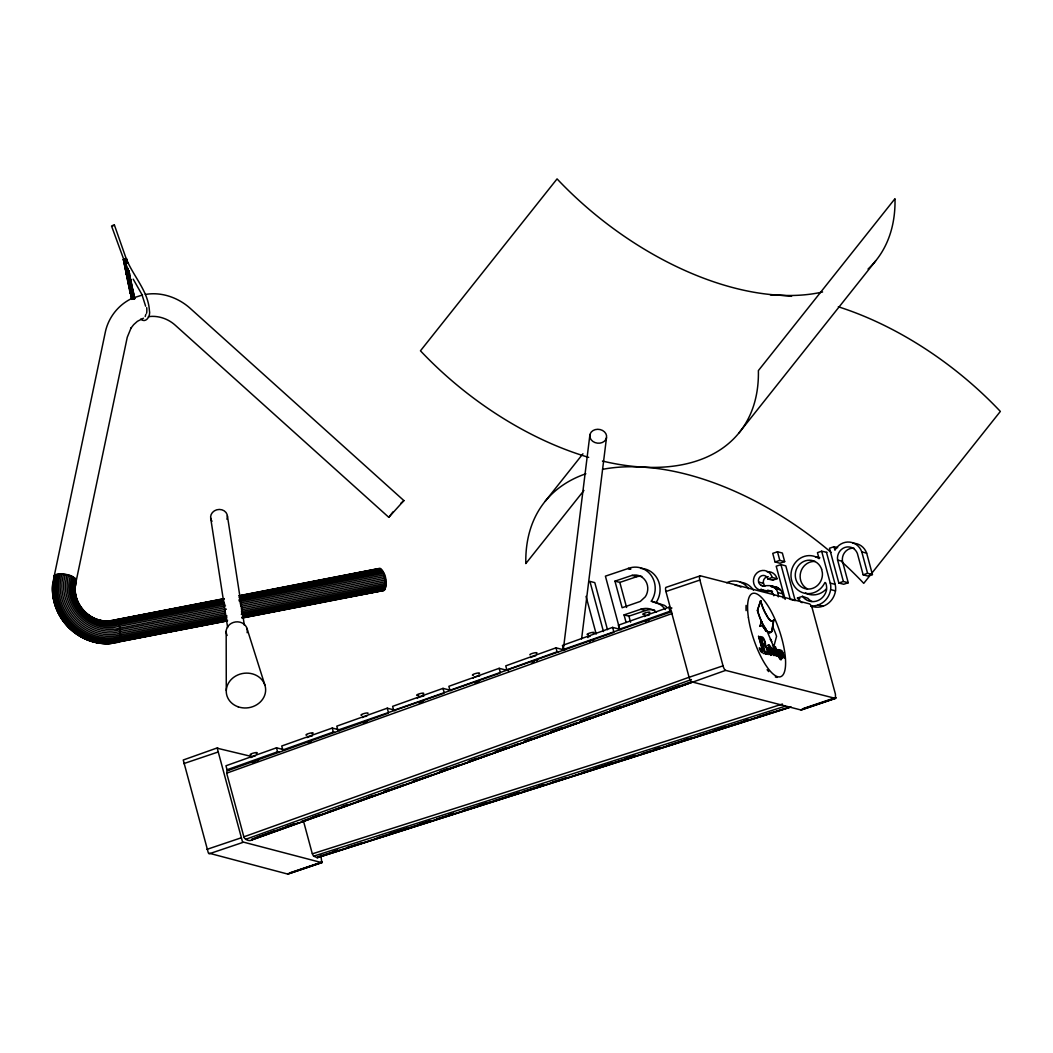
<?xml version="1.0" encoding="UTF-8"?>
<svg xmlns="http://www.w3.org/2000/svg" width="1053" height="1053" viewBox="0 0 1053 1053"><rect width="100%" height="100%" fill="white"/><g stroke="black" fill="none" stroke-linecap="round" stroke-linejoin="round"><path stroke-width="1.5" d="M250.653 756.251L217.234 748.235L242.506 841.874L321.81 862.657L320.823 854.983M723.029 665.825A4.436 1.369 71.4 0 0 725.425 670.327L835.49 698.415L835.424 694.177L812.455 609.068A4.949 1.527 71.4 0 0 809.454 603.869L700.324 575.794L666.365 587.245A4.91 1.514 71.4 0 0 665.944 591.51M241.927 618.085L383.911 590.457C388.215 584.836 386.003 569.976 378.698 568.699L241.427 595.471M779.246 656.545L780.734 656.361A4.001 1.237 71.4 0 1 778.759 655.743A4.001 1.237 71.4 0 1 777.325 650.438A4.001 1.237 71.4 0 1 779.246 650.833L779.457 651.202M388.425 713.131L226.974 770.928L226.685 773.165L243.862 836.832C244.283 840.07 251.878 842.361 252.312 838.833M563.197 650.596L589.904 434.784M581.598 638.921L606.502 437.719A8.424 6.937 7.1 0 0 595.248 429.624A8.424 6.937 7.1 0 0 592.865 441.418A8.424 6.937 7.1 0 0 606.502 437.719M773.652 619.914L771.823 631.339L773.85 619.98A14.321 4.409 71.4 0 1 766.373 614.662A18.164 5.607 71.4 0 1 760.753 600.723L760.529 600.789A18.164 5.607 71.4 0 0 761.727 604.87M288.259 873.385L287.864 874.108L208.349 853.009L183.248 760.003L217.668 747.762M75.118 592.049A30.3 27.839 48.6 0 1 75.118 586.758C81.423 574.662 61.219 571.845 54.256 575.938L52.65 584.428A52.295 48.03 48.6 0 0 110.236 643.567L227.474 620.901M54.638 575.438L52.808 584.968A51.61 47.398 48.6 0 0 109.644 643.344L227.04 620.822M55.296 575.004L53.821 582.98A52.703 48.412 48.6 0 0 111.855 642.593L227.527 620.23M56.204 574.662L54.73 582.599A52.295 48.03 48.6 0 0 112.302 641.738L226.329 619.704M57.323 574.411L55.862 582.283A51.61 47.398 48.6 0 0 112.697 640.658L226.645 618.624M58.639 574.24L57.191 582.046A50.676 46.543 48.6 0 0 113 639.368L226.869 617.348M60.126 574.188L58.692 581.888A49.517 45.49 48.6 0 0 113.224 637.907L226.974 615.913M61.732 574.227L60.324 581.822A48.175 44.239 48.6 0 0 113.369 636.302L225.381 614.636M63.417 574.372L62.035 581.835A46.648 42.844 48.6 0 0 113.408 634.604L225.276 612.964M65.154 574.609L63.799 581.927A45.003 41.343 48.6 0 0 113.369 632.84L225.066 611.227M66.905 574.938L65.562 582.112A43.278 39.751 48.6 0 0 113.224 631.063L226.369 609.174M131.033 298.841C117.91 305.344 108.209 317.98 105.274 332.34L54.164 576.267A11.293 3.685 11.8 0 1 68.603 575.346L70.209 575.873L68.945 582.717A39.724 36.486 48.6 0 0 112.697 627.654L225.487 605.817M71.709 576.386L70.459 583.112A38 34.907 48.6 0 0 112.316 626.087L224.934 604.29M70.209 575.873L73.026 577.083L71.828 583.559A36.355 33.393 48.6 0 0 111.868 624.692L224.315 602.908M73.026 577.083L74.171 577.742L72.999 584.06A34.841 31.998 48.6 0 0 111.368 623.468L223.67 601.724M75.118 578.242L73.934 584.586A33.485 30.761 48.6 0 0 110.815 622.468L222.986 600.736M75.803 578.887L74.645 585.139A32.327 29.695 48.6 0 0 110.249 621.704L223.907 599.683M76.224 579.519L74.724 587.245A30.168 27.707 48.6 0 0 74.724 592.51M773.468 647.937L776.561 636.288A22.718 7.002 71.4 0 0 772.665 626.838L772.784 626.588M54.256 575.938L54.282 577.083M145.867 314.32L145.169 316.571M759.634 626.403L761.516 621.796M760.542 600.75L757.383 610.529L760.753 600.723M689.083 677.29L723.029 665.825L699.89 580.058L665.93 591.51L689.083 677.29A4.436 1.369 71.4 0 0 691.479 681.791L801.162 710.038L801.794 709.367M125.57 264.421L111.552 226.053L112.539 225.474L114.422 225.079L127.861 263.434M124.991 264.408L125.781 263.908M145.367 294.458C161.201 291.668 177.825 297.433 189.764 307.95L403.904 500.609L388.781 517.313L392.993 511.916M384.911 581.861L384.911 580.769M772.046 631.26L769.348 632.59M125.044 268.449L123.688 259.354M123.306 259.67L126.571 258.959L127.347 263.053M770.664 632.524L771.902 631.51M666.496 606.883A22.561 21.047 -75.6 0 0 664.272 605.317L651.373 601.131A21.981 20.507 -75.6 0 0 651.912 576.517A21.981 20.507 -75.6 0 0 630.589 567.699L605.409 576.149L619.809 629.523M656.137 602.513L656.243 602.382A21.981 20.507 -75.6 0 0 658.046 580.124A21.981 20.507 -75.6 0 0 640.606 568.383M76.25 580.677L75.197 581.598M545.217 501.267L582.941 453.79M583.928 490.448L525.816 563.579A241.716 139.022 38.5 0 1 585.85 473.771M738.995 432.901L875.596 260.986M113.369 620.941L114.422 620.02L224.223 598.604M114.395 225.131L112.75 225.908M400.864 503.295L403.904 500.609M126.452 259.13C133.362 276.36 148.315 291.207 149.408 310.622C150.79 315.571 146.13 323.863 140.707 319.138M75.158 581.835L76.211 580.914L127.255 337.263L131.046 328.036L130.638 328.575L133.692 324.627L137.403 321.31L143.458 318.19M52.768 583.902A52.703 48.412 48.6 0 0 110.815 643.515L118.844 642.146L120.845 638.026L119.515 626.482L117.041 621.402L114.422 620.02M254.102 761.859L255.339 761.398M131.625 298.499L142.51 294.972M618.98 629.036L612.609 627.391L562.447 645.436L563.526 649.425L565.092 649.819M563.526 649.425L670.011 612.214M563.829 649.846L555.997 647.832L505.756 665.851L506.822 669.84L508.23 670.195M449.381 690.005L443.01 688.372L392.624 706.352L393.704 710.341L395.178 710.709M508.652 670.748L499.188 668.313L448.868 686.306L449.947 690.294L451.237 690.623M506.822 669.84L557.063 651.82L558.498 652.189M393.704 710.341L499.978 673.157M449.947 690.294L613.833 632.353M443.918 693.243L337.868 730.137L336.789 726.149L387.254 708.182L393.585 709.814M226.685 773.165L672.327 613.438M243.862 836.832L689.504 677.118M245.783 839.267L691.439 679.554M256.958 837.174L273.977 831.067M286.35 826.631L294.09 823.854M312.662 817.207L320.402 814.43M342.067 806.664L346.7 805.005M368.366 797.239L373.012 795.581M383.845 791.698L388.478 790.026M413.237 781.155L417.883 779.496M439.549 771.731L447.288 768.953M468.954 761.187L476.68 758.423M495.252 751.763L506.085 747.88M524.657 741.233L532.397 738.456M550.956 731.796L561.789 727.926M580.361 721.266L591.194 717.383M609.766 710.722L620.599 706.853M636.065 701.298L649.991 696.309M665.47 690.768L679.396 685.766M252.312 839.083L294.09 824.117M301.829 821.34L320.402 814.693M328.141 811.916L346.713 805.255M357.533 801.372L374.565 795.278M383.845 791.948L403.957 784.735M413.25 781.418L430.269 775.311M439.549 771.981L459.661 764.781M468.954 761.451L489.066 754.238M495.252 752.026L518.471 743.708M524.657 741.483L547.863 733.164M550.969 732.059L577.268 722.634M580.361 721.516L606.673 712.091M609.766 710.986L691.782 681.594M252.299 839.32L269.318 833.226M272.411 832.107L298.723 822.683M301.816 821.577L725.556 670.392M252.18 839.702L693.19 681.66M251.522 840.07L693.085 681.804M671.919 608.055L668.866 607.265L618.361 625.219L619.44 629.207L621.27 629.681M284.31 749.828L276.491 747.814L225.961 765.768L227.04 769.756L229.027 770.256M338.526 729.663L332.261 728.044L281.73 745.998L282.809 749.973L284.442 750.407M619.44 629.207L669.932 611.253L671.538 611.675M227.04 769.756L277.558 751.803L279.295 752.25M282.809 749.973L333.34 732.032L334.709 732.388M310.543 741.878L311.214 741.654M632.037 575.386A14.058 13.11 -75.6 0 1 645.673 581.019A14.058 13.11 -75.6 0 1 645.331 596.761L640.316 601.421L622.139 607.752L614.952 581.151L632.037 575.386L636.907 576.636A14.058 13.11 -75.6 0 1 641.843 576.412M614.952 581.151L619.822 582.401L636.789 576.675M777.483 551.772L772.744 553.365L775.061 561.973L779.944 563.237L784.682 561.631L782.353 553.022L777.483 551.772L779.812 560.38L784.682 561.631M775.061 561.973L779.812 560.38M626.101 622.455L624.06 614.899L640.711 609.279A18.967 17.69 -75.6 0 1 656.506 612.135M183.775 763.596L217.721 752.145M780.944 564.605L790.329 599.381L795.199 600.631L785.814 565.856L780.944 564.605L776.206 566.211L785.169 599.394M837.648 547.665L833.989 546.718L829.474 548.244L838.846 583.007L843.716 584.27L848.244 582.743L842.466 561.328A11.03 10.293 -75.6 0 1 854.022 548.205M624.06 614.899L628.931 616.15L645.581 610.529A18.967 17.69 -75.6 0 1 654.545 610.069M826.934 552.338L821.656 551.219L817.457 552.641L819.076 558.669L817.075 557.445A19.099 17.809 -75.6 0 0 793.133 566.106A19.099 17.809 -75.6 0 0 799.977 591.444A19.099 17.809 -75.6 0 0 824.196 583.849C825.802 578.966 827.382 588.285 826.329 590.838A14.505 13.531 -75.6 0 1 816.18 601.197A14.505 13.531 -75.6 0 1 803.044 597.038L802.518 596.34L797.45 598.051A20.283 18.915 -75.6 0 0 802.07 602.724M767.821 578.953L772.191 577.478L777.061 578.729L772.691 580.203L767.821 578.953A5.107 4.765 -75.6 0 0 761.898 575.662A5.107 4.765 -75.6 0 0 758.608 582.059A5.449 5.081 -75.6 0 0 761.319 585.376L761.609 585.507A6.16 5.739 -75.6 0 0 763.78 585.889A39.119 36.486 -75.6 0 1 770.664 585.731L775.64 588.627A11.938 11.135 -75.6 0 1 777.785 592.563A11.372 10.609 -75.6 0 1 778.312 596.867M838.846 583.007L843.374 581.48L848.244 582.743M843.374 581.48L837.596 560.064A11.03 10.293 -75.6 0 1 844.967 547.415A11.03 10.293 -75.6 0 1 857.366 553.404L863.144 574.806L867.567 573.319L872.437 574.569L866.658 553.154A15.979 14.9 -75.6 0 0 852.956 543.269M764.083 626.785L761.451 621.665A25.009 7.713 71.4 0 1 757.449 610.793L757.594 610.45M872.437 574.569L868.014 576.07L863.144 574.806M766.373 614.662L766.163 614.728A14.321 4.409 71.4 0 0 773.639 620.059L773.85 619.98M760.885 622.007L761.727 621.718M761.648 622.086L765.979 629.418L764.504 627.075M765.018 629.576L765.649 629.365A16.229 5.002 71.4 0 1 767.769 632.814L774.1 647.727M765.979 629.799L766.834 630.602M766.189 631.155L767.676 631.458L766.834 630.958M768.124 632.024L769.269 632.432L767.795 631.8M769.638 632.642L770.177 632.656M770.928 639.368L770.296 639.579L771.81 641.474M767.426 645.344C771.612 642.764 773.257 656.19 770.48 655.361M760.371 649.082L761.898 648.569L758.529 636.078L762.49 648.714A4.594 1.422 71.4 0 1 762.03 652.57A4.594 1.422 71.4 0 1 759.279 647.885L759.858 648.043A2.909 0.895 71.4 0 0 761.622 651.057A2.909 0.895 71.4 0 0 761.898 648.569M773.113 644.884L772.481 645.094L773.889 647.082M768.558 650.096L770.072 649.583L770.625 653.821L768.795 651.557L768.453 648.082L770.072 649.583M768.703 650.425L770.23 649.912M774.008 648.661C777.627 649.425 774.087 643.896 775.534 648.148M768.848 650.78L770.375 650.267M768.98 651.149L770.493 650.636M763.293 653.505L767.282 653.571A4.791 1.474 71.4 0 0 767.65 650.109A4.791 1.474 71.4 0 0 765.439 645.107A4.607 1.422 71.4 0 0 764.662 640.527A4.607 1.422 71.4 0 0 762.425 637.078L760.384 636.552L764.82 652.992M769.098 651.517L770.612 651.004M772.744 650.938L774.258 650.412A2.132 0.658 71.4 0 1 774.468 648.582A2.132 0.658 71.4 0 1 775.758 650.807L774.692 649.596L775.008 651.373M765.623 654.11L767.15 653.584M776.377 653.071L774.811 653.479L776.43 653.176A2.501 0.777 71.4 0 1 776.745 654.097A2.382 0.737 71.4 0 1 776.561 656.243A2.382 0.737 71.4 0 1 775.087 653.663L776.403 655.335L776.074 653.268A3.014 0.935 71.4 0 0 775.745 652.794M781.3 653.966L782.827 653.452L784.393 658.033L783.182 653.544A3.343 1.027 71.4 0 0 781.774 650.715A3.343 1.027 71.4 0 0 780.694 650.793C778.009 645.7 785.472 668.01 781.221 653.044A2.317 0.711 71.4 0 1 781.497 651.294A2.317 0.711 71.4 0 1 782.827 653.452M206.914 849.376L240.861 837.925M779.483 657.441L780.971 656.809L780.76 656.032M779.549 657.677L781.01 656.927L781.155 657.849A3.041 0.935 71.4 0 1 780.549 658.928A3.041 0.935 71.4 0 1 779.207 657.046L778.733 656.769A4.251 1.316 71.4 0 0 780.852 659.797A3.936 1.211 71.4 0 0 781.51 657.98A3.238 1 71.4 0 0 781.273 656.73L779.128 649.964L779.47 651.228M779.575 657.849L781.076 657.204M209.047 853.838L243.006 842.374M289.799 872.871L322.205 861.933M289.746 873.174L322.152 862.236M288.114 873.924L322.06 862.46M287.864 874.108L321.955 862.604M803.413 708.485L835.819 697.547M803.347 708.853L835.74 697.915M801.688 709.669L835.634 698.205M801.162 710.038L835.49 698.415M769.796 654.124L771.309 653.61L771.625 654.742M790.829 706.958L317.322 857.734L313.544 856.089L312.333 853.838L782.458 704.036M313.649 856.155L785.433 706.142M333.143 851.653L337.842 850.153M389.571 833.713L406.813 828.224M419.344 824.236L430.322 820.748M449.131 814.772L453.83 813.271M478.904 805.308L486.749 802.807M508.691 795.831L519.655 792.343M538.465 786.367L543.177 784.867M594.892 768.427L612.135 762.938M624.679 758.95L635.643 755.462M654.453 749.486L659.152 747.985M684.239 740.022L688.938 738.522M714.013 730.545L724.99 727.057M743.8 721.081L748.499 719.581M317.506 856.879L337.881 850.403M347.279 847.415L361.39 842.926M377.066 837.938L430.348 820.998M436.626 819.01L453.856 813.521M463.267 810.534L489.908 802.057M493.041 801.07L519.695 792.593M522.828 791.593L543.203 785.117M552.601 782.129L566.711 777.64M582.388 772.652L635.683 755.712M641.948 753.724L659.191 748.235M668.589 745.248L692.097 737.771M698.376 735.784L725.017 727.307M728.149 726.307L748.525 719.831M757.936 716.843L772.033 712.355M317.506 857.3L789.289 707.09M317.137 857.721L790.79 707.076M477.654 681.791L478.733 681.515M366.181 721.779L366.905 721.581M422.214 701.838L422.937 701.667M238.768 595.774L379.87 568.317M113.856 620.349L223.67 598.933M223.223 599.21L107.946 621.362A30.168 27.707 48.6 0 1 102.72 621.27M239.281 596.077L380.528 568.528M124.675 618.743L127.9 618.111M135.982 616.531L144.05 614.965M156.976 612.438L160.201 611.806M168.269 610.24L176.351 608.66M184.42 607.081L192.502 605.514M205.414 602.987L208.652 602.369M216.721 600.789L219.945 600.157M265.172 591.338L268.397 590.707M281.309 588.193L284.547 587.561M297.459 585.047L300.697 584.415M313.61 581.888L316.848 581.269M329.76 578.742L332.985 578.11M341.067 576.544L349.135 574.964M362.061 572.45L365.286 571.818M239.966 596.564L381.212 569.015M239.044 597.617L381.91 569.752M239.715 598.591L382.594 570.726M238.768 600.092L383.266 571.924M239.386 601.474L383.884 573.293M239.939 603L384.45 574.82M224.355 607.778L119.989 628.128A41.501 38.119 48.6 0 1 79.686 616.216A41.501 38.119 48.6 0 1 68.603 575.346M240.413 604.646L384.937 576.465M240.821 606.357L385.345 578.176M241.124 608.094L385.661 579.913M241.334 609.832L385.885 581.638M241.44 611.503L385.99 583.323M241.44 613.083L386.003 584.902M241.321 614.531L385.898 586.337M242.716 615.492L385.688 587.613M242.401 616.571L385.372 588.693M241.993 617.413L384.964 589.535M160.951 633.524L117.581 641.988L118.844 642.146M164.163 632.906L204.335 625.074M207.546 624.442L226.816 620.678M244.493 617.242L339.263 598.749M342.475 598.13L383.911 590.457M243.111 617.69L384.477 590.128M148.328 316.848L150.263 316.453C159.595 315.742 168.756 319.296 175.272 325.232L388.781 517.313M115.027 619.967L108.498 621.033A30.3 27.839 48.6 0 1 103.247 620.941M772.191 577.478A10.188 9.503 -75.6 0 0 760.398 570.91A10.188 9.503 -75.6 0 0 753.816 583.678A9.503 8.858 -75.6 0 0 760.7 590.141L761.161 590.206A10.148 9.464 -75.6 0 0 762.846 590.246L772.494 591.431M762.543 590.233A9.503 8.858 -75.6 0 0 765.57 591.391A10.517 9.806 -75.6 0 0 767.716 591.496L772.31 591.417M125.794 258.867L126.571 259.012M765.57 654.097L765.768 654.084A4.791 1.474 71.4 0 0 765.939 654.018M651.267 601.263L659.389 604.067A22.561 21.047 -75.6 0 1 665.378 609.608M775.442 586.969L777.377 587.6A8.319 7.753 -75.6 0 1 777.851 587.85L780.51 589.877A11.938 11.135 -75.6 0 1 782.655 593.813A11.372 10.609 -75.6 0 1 783.182 598.13M769.848 632.577L769.059 632.498M123.701 260.367L123.609 260.341A1.619 0.711 -26.7 0 1 124.07 259.104A1.619 0.711 -26.7 0 1 126.084 258.538A1.619 0.711 -26.7 0 1 125.755 259.736M833.989 546.718L834.937 550.206L835.713 548.903A15.979 14.9 -75.6 0 1 849.863 542.111A15.979 14.9 -75.6 0 1 861.788 551.904L866.658 553.154M837.596 560.064L842.466 561.328M821.656 551.219L830.251 583.099L835.121 584.349A15.44 14.4 -75.6 0 1 835.503 590.865A18.757 17.493 -75.6 0 1 822.959 606.238A20.283 18.915 -75.6 0 1 811.06 606.133M810.705 605.883A20.283 18.915 -75.6 0 0 818.089 604.975A18.757 17.493 -75.6 0 0 830.633 589.601L835.503 590.865M758.608 582.059L763.478 583.323A5.449 5.081 -75.6 0 0 765.123 585.942M770.664 585.731L777.088 587.456M772.31 586.245L777.377 587.6M773.455 586.89L778.338 588.14M773.929 587.192L778.799 588.443M774.376 587.521L779.246 588.772M774.811 587.877L779.681 589.127M775.232 588.245L780.102 589.496M775.64 588.627L780.51 589.877M761.319 585.376L763.991 586.113M802.518 596.34L807.914 598.301A14.505 13.531 -75.6 0 0 811.916 601.5M777.785 592.563L782.655 593.813M797.45 598.051L799.885 598.683M762.846 590.246L767.716 591.496M760.7 590.141L766.044 591.457M818.089 604.975L822.959 606.238M628.365 568.409L630.8 569.028M628.036 568.515L630.484 569.146M640.711 609.279L645.581 610.529M337.868 730.137L339.685 730.598M768.335 631.945L767.466 631.537M74.171 577.742L76.329 580.348M775.1 652.202L774.258 650.412M133.218 279.163L141.905 294.471L145.63 306.199M761.859 622.007L761.661 621.586A25.009 7.713 71.4 0 1 757.66 610.714M766.281 647.7L766.308 647.74A3.975 1.224 71.4 0 0 764.675 645.7L763.32 645.357L765.031 651.689L766.387 652.044A4.12 1.277 71.4 0 0 766.887 651.86A3.988 1.224 71.4 0 0 767.084 651.32L767.084 651.254A3.356 1.04 71.4 0 0 766.308 647.753M246.955 628.338L264.922 685.2M861.788 551.904L867.567 573.319M826.526 552.483L835.121 584.349M668.866 607.265L669.932 611.253M619.822 582.401L626.588 607.449M628.931 616.15L630.563 622.191M612.609 627.391L613.688 631.379M607.489 629.694L594.787 582.638L589.917 581.374L603.461 631.576M586.034 596.38L596.195 634.038M555.997 647.832L557.063 651.82M499.188 668.313L500.254 672.288M443.01 688.372L444.09 692.347M387.254 708.182L388.32 712.17M332.261 728.044L333.34 732.032M303.448 820.932L312.241 853.535M276.491 747.814L277.558 751.803M768.953 644.831L770.006 648.766A4.001 1.237 71.4 0 0 767.887 647.898A4.001 1.237 71.4 0 0 769.374 653.439A4.001 1.237 71.4 0 0 771.309 653.61M134.81 298.657L132.77 289.272M134.047 295.617L134.613 298.762M134.455 298.828L133.099 292.339M134.271 298.894L132.244 289.259M133.376 295.88L134.007 299.052M133.836 299.026L132.467 292.866M133.599 299.091L126.505 265.474M133.336 299.157L126.228 265.422M133.086 299.21L124.82 259.657M132.836 299.263L124.557 259.696M131.48 295.919L132.178 299.026M131.309 295.985L132.151 299.368M131.151 296.051L131.822 299.381L130.954 296.156M133.257 292.339L133.928 295.682M133.323 295.972L132.046 289.285M131.901 296.222L124.978 263.066M131.678 296.262L124.083 259.762M131.467 296.275L129.453 286.627M130.467 292.945L131.283 296.288M130.348 293.01L131.02 296.288M132.573 289.246L133.362 292.537M132.428 289.246L133.086 292.655M132.639 292.892L128.558 274.399M129.795 289.851L130.611 293.208M129.677 289.917L130.454 293.208M129.558 290.023L130.23 293.155M132.033 286.166L132.691 289.457M131.757 286.153L132.573 289.509M132.244 289.641L131.098 283.06M131.362 286.64L132.033 289.72L130.717 283.56M129.282 286.692L129.94 290.115M129.124 286.758L129.782 290.115M129.598 290.088L128.269 283.784M131.375 283.086L132.099 286.311M131.256 283.073L131.901 286.429M131.572 286.561L128.992 273.806M129.453 287.021L127.163 277.479M128.466 283.665L129.124 287.035M130.796 280.019L131.454 283.231M130.717 279.993L131.256 283.349M130.454 280.348L131.098 283.415M129.427 277.413L130.651 283.665M128.795 283.941L123.53 259.42M127.703 280.624L128.348 283.928M130.072 276.913L130.717 280.216L129.967 276.9M130.006 280.585L127.545 268.186M127.321 277.413L127.966 280.861M126.979 277.597L127.61 280.822M129.44 273.833L130.151 277.071M129.322 273.806L129.967 277.202M129.624 277.334L127.755 268.12M127.321 277.781L125.794 271.358M126.413 274.451L127.058 277.768M128.94 270.818L129.558 273.938M128.9 270.924L129.44 274.056M128.703 271.055L129.177 274.188M128.729 274.438L127.321 268.265M126.057 271.226L126.689 274.701M125.676 271.477L126.294 274.609M126.965 260.986L127.202 262.21M125.281 268.212L125.912 271.621L125.083 268.344M126.334 258.867L127.11 262.46M126.176 258.854L127.084 262.947M125.57 259.486L125.728 260.249M125.07 259.604L125.939 263.948M124.32 259.736L124.754 261.947M125.623 268.554L124.267 261.749M123.425 259.499L125.294 268.541M227.382 515.733L244.362 625.232M210.666 518.037L227.645 627.535M226.171 631.195L226.277 690.518M765.992 630.892A24.996 7.713 71.4 0 1 764.926 629.391M764.715 629.062A24.996 7.713 71.4 0 1 763.873 627.72M763.241 626.64A24.996 7.713 71.4 0 1 762.833 625.89M760.266 626.193A12.36 3.804 71.4 0 1 765.649 629.365M761.885 625.956A12.36 3.804 71.4 0 1 762.622 626.509M762.885 626.746A12.36 3.804 71.4 0 1 764.623 628.931M765.834 614.189A18.164 5.607 71.4 0 1 764.057 610.74M763.767 610.121A18.164 5.607 71.4 0 1 761.964 605.541M765.031 629.589A16.229 5.002 71.4 0 1 766.005 631.037M777.232 677.421A43.923 13.544 71.4 0 1 775.311 676.934M768.69 671.617A43.923 13.544 71.4 0 1 767.11 669.695M746.103 610.648A43.923 13.544 71.4 0 1 746.09 605.383M699.89 580.058A4.91 1.514 71.4 0 1 700.311 575.767M768.282 654.584A4.001 1.237 71.4 0 1 768.071 654.282M775.245 651.662A8.2 2.527 71.4 0 1 775.877 652.215M644.91 614.294A3.699 0.698 -15.1 0 1 643.251 613.715A3.699 0.698 -15.1 0 1 648.451 612.148A3.699 0.698 -15.1 0 1 649.017 613.057M644.515 616.531A3.699 0.698 -15.1 0 1 645.884 615.992M647.542 615.518A3.699 0.698 -15.1 0 1 649.122 615.215M306.778 735.165A3.699 0.698 -15.1 0 1 307.147 734.086A3.699 0.698 -15.1 0 1 312.07 732.835A3.699 0.698 -15.1 0 1 312.214 733.783M307.107 737.6A3.699 0.698 -15.1 0 1 309.082 736.705M309.621 736.534A3.699 0.698 -15.1 0 1 312.307 735.942M588.232 634.669A3.699 0.698 -15.1 0 1 587.956 633.735A3.699 0.698 -15.1 0 1 592.997 632.366A3.699 0.698 -15.1 0 1 593.287 633.301M587.956 637.631A3.699 0.698 -15.1 0 1 588.179 637.131M589.18 636.604A3.699 0.698 -15.1 0 1 590.154 636.236M589.877 641.843A3.528 0.658 -15.1 0 1 590.206 641.672M593.102 640.698A3.528 0.658 -15.1 0 1 593.629 640.579M473.218 675.302A3.699 0.698 -15.1 0 1 473.587 674.223A3.699 0.698 -15.1 0 1 478.51 672.959A3.699 0.698 -15.1 0 1 478.654 673.907M473.324 678.237A3.699 0.698 -15.1 0 1 473.363 677.895M473.811 677.566A3.699 0.698 -15.1 0 1 479.589 676.013M474.916 682.936A3.528 0.658 -15.1 0 1 476.601 681.975M477.075 681.804A3.528 0.658 -15.1 0 1 478.654 681.357M251.285 754.883A3.699 0.698 -15.1 0 1 251.009 753.948A3.699 0.698 -15.1 0 1 256.05 752.579A3.699 0.698 -15.1 0 1 256.34 753.527M250.943 757.634A3.699 0.698 -15.1 0 1 252.233 756.817M252.694 756.633A3.699 0.698 -15.1 0 1 255.405 755.857M253.22 762.82A3.528 0.658 -15.1 0 1 255.142 761.214M256.735 760.806A3.528 0.658 -15.1 0 1 258.512 760.582M361.745 715.29A3.699 0.698 -15.1 0 1 363.759 713.618A3.699 0.698 -15.1 0 1 367.971 713.407M362.324 717.567A3.699 0.698 -15.1 0 1 364.035 716.843M365.141 716.514A3.699 0.698 -15.1 0 1 366.773 716.145M363.246 722.871A3.528 0.658 -15.1 0 1 364.93 721.924M365.404 721.753A3.528 0.658 -15.1 0 1 366.984 721.292M308.305 742.865A3.528 0.658 -15.1 0 1 309.161 742.154M309.99 741.799A3.528 0.658 -15.1 0 1 310.99 741.457M530.08 654.94A3.699 0.698 -15.1 0 1 533.779 653.005A3.699 0.698 -15.1 0 1 536.425 653.413M530.791 657.572A3.699 0.698 -15.1 0 1 532.449 656.703M532.95 656.532A3.699 0.698 -15.1 0 1 535.687 655.835M532.265 662.785A3.528 0.658 -15.1 0 1 532.305 662.455M533.45 661.797A3.528 0.658 -15.1 0 1 534.371 661.455M536.977 660.784A3.528 0.658 -15.1 0 1 537.451 660.718M418.752 695.309A3.699 0.698 -15.1 0 1 417.093 694.73A3.699 0.698 -15.1 0 1 422.279 693.164A3.699 0.698 -15.1 0 1 422.845 694.072M417.514 698.389A3.699 0.698 -15.1 0 1 417.554 698.047M418.344 697.547A3.699 0.698 -15.1 0 1 420.818 696.665M421.371 696.533A3.699 0.698 -15.1 0 1 423.78 696.165M419.107 702.93A3.528 0.658 -15.1 0 1 420.687 702.101M421.687 701.772A3.528 0.658 -15.1 0 1 422.753 701.482M645.45 621.77A3.528 0.658 -15.1 0 1 646.029 621.441M647.858 620.757A3.528 0.658 -15.1 0 1 648.924 620.467M381.752 570.976A9.266 3.238 79 0 1 382.213 571.503M382.66 572.161A9.266 3.238 79 0 1 383.095 572.937M383.897 574.754A9.266 3.238 79 0 1 384.582 576.86M384.858 577.992A9.266 3.238 79 0 1 385.451 582.493M385.411 584.52A9.266 3.238 79 0 1 384.924 586.903M383.924 575.846A9.266 3.238 79 0 1 384.24 576.926M384.924 580.335A9.266 3.238 79 0 1 385.108 582.559M385.069 584.586A9.266 3.238 79 0 1 384.806 586.284M826.302 588.956A19.099 17.809 -75.6 0 1 805.506 593.05M815.522 556.892A19.099 17.809 -75.6 0 1 819.892 557.814M807.48 588.93A14.505 13.531 -75.6 0 1 800.688 572.227A14.505 13.531 -75.6 0 1 815.088 561.46M740.338 582.27A19.099 17.809 -75.6 0 1 753.408 590.128M772.494 579.611A5.107 4.765 -75.6 0 1 772.691 580.203M763.478 583.323A5.107 4.765 -75.6 0 1 768.269 576.675M767.032 571.753A10.188 9.503 -75.6 0 1 777.061 578.729M761.78 589.693A9.503 8.858 -75.6 0 1 761.069 589.061M771.415 586.916A39.119 36.486 -75.6 0 1 775.534 586.982M726.675 582.743A19.099 17.809 -75.6 0 1 748.538 588.864M739.561 586.429A14.742 13.755 -75.6 0 1 740.904 587.166M735.178 585.271A14.742 13.755 -75.6 0 1 738.153 585.876M773.797 595.748A6.568 6.121 -75.6 0 0 773.363 594.063L770.743 591.154A15.018 14.005 -75.6 0 0 767.624 590.167M830.251 583.099A15.44 14.4 -75.6 0 1 830.633 589.601M602.566 469.348A241.716 139.022 38.5 0 1 831.186 552.456M841.716 561.723A241.716 139.022 38.5 0 1 863.75 583.349L1000.35 411.433A241.716 139.022 38.5 0 0 838.32 306.778M770.362 294.853A241.716 139.022 38.5 0 1 791.58 296.327M868.054 269.028A241.716 139.022 38.5 0 0 894.997 198.675L758.384 370.59A241.716 139.022 38.5 0 1 602.461 461.043M822.577 291.984A241.716 139.022 38.5 0 1 557.063 178.892L420.463 350.807A241.716 139.022 38.5 0 0 588.68 457.371M210.916 519.168A8.437 7.424 -8.8 0 1 219.366 509.441A8.437 7.424 -8.8 0 1 226.921 519.208M212.022 521.261A8.437 7.424 -8.8 0 1 211.377 520.261M227.132 635.459A10.622 9.345 -8.8 0 1 235.53 621.941A10.622 9.345 -8.8 0 1 247.139 632.708M111.355 643.186A52.847 48.53 48.6 0 1 53.163 583.415M98.824 642.501A50.676 46.543 48.6 0 1 91.545 640.935M90.124 640.487A50.676 46.543 48.6 0 1 53.4 595.853M83.148 636.986A49.517 45.49 48.6 0 1 80.528 635.591M65.734 623.1A49.517 45.49 48.6 0 1 63.022 619.493M60.626 615.702A49.517 45.49 48.6 0 1 55.901 604.791M100.114 620.862A30.168 27.707 48.6 0 1 97.521 620.217M96.244 619.809A30.168 27.707 48.6 0 1 92.519 618.256M86.78 614.597A30.168 27.707 48.6 0 1 83.74 611.832M80.252 607.607A30.168 27.707 48.6 0 1 78.133 604.093M75.671 597.775A30.168 27.707 48.6 0 1 75.079 595.156M101.93 620.77A30.3 27.839 48.6 0 1 88.32 615.07M87.228 614.241A30.3 27.839 48.6 0 1 78.541 603.685M77.935 602.448A30.3 27.839 48.6 0 1 76.448 598.644M76.066 597.341A30.3 27.839 48.6 0 1 75.263 593.379M109.064 620.98A30.721 28.207 48.6 0 1 75.237 586.231M109.657 621.204A31.406 28.839 48.6 0 1 75.079 585.692M146.709 307.66A14.729 5.331 74.3 0 1 146.617 313.189M764.702 643.752L762.925 643.857L761.411 638.289L762.806 638.644A2.948 0.908 71.4 0 1 764.241 640.843A2.948 0.908 71.4 0 1 764.702 643.752M776.153 649.135L778.114 656.414L776.153 649.135M773.837 651.478L771.717 650.938A3.093 0.948 71.4 0 1 772.139 648.845A3.093 0.948 71.4 0 1 773.837 651.491M774.403 652.426L772.02 652.057A3.093 0.948 71.4 0 0 773.573 654.65A3.093 0.948 71.4 0 0 774.245 653.281L774.626 653.716A4.001 1.237 71.4 0 1 772.718 654.295A4.001 1.237 71.4 0 1 771.362 648.279A4.001 1.237 71.4 0 1 774.113 651.412L774.403 652.426M821.616 569.212L820.998 567.712A14.505 13.531 -75.6 0 0 798.529 565.606A14.505 13.531 -75.6 0 0 804.703 588.522A14.505 13.531 -75.6 0 0 822.393 572.871L821.616 569.212M780.036 653.413L779.931 653.071A3.041 0.935 71.4 0 0 777.798 650.793A3.041 0.935 71.4 0 0 779.102 655.598A3.041 0.935 71.4 0 0 780.22 654.15L780.036 653.413M748.42 617.65A43.923 13.544 71.4 0 0 780.523 676.737A43.923 13.544 71.4 0 0 770.888 610.845A43.923 13.544 71.4 0 0 748.42 617.65M238.149 706.813A19.744 17.374 -8.8 0 0 265.514 687.859A19.744 17.374 -8.8 0 0 234.2 676.974A19.744 17.374 -8.8 0 0 238.149 706.813"/></g></svg>
